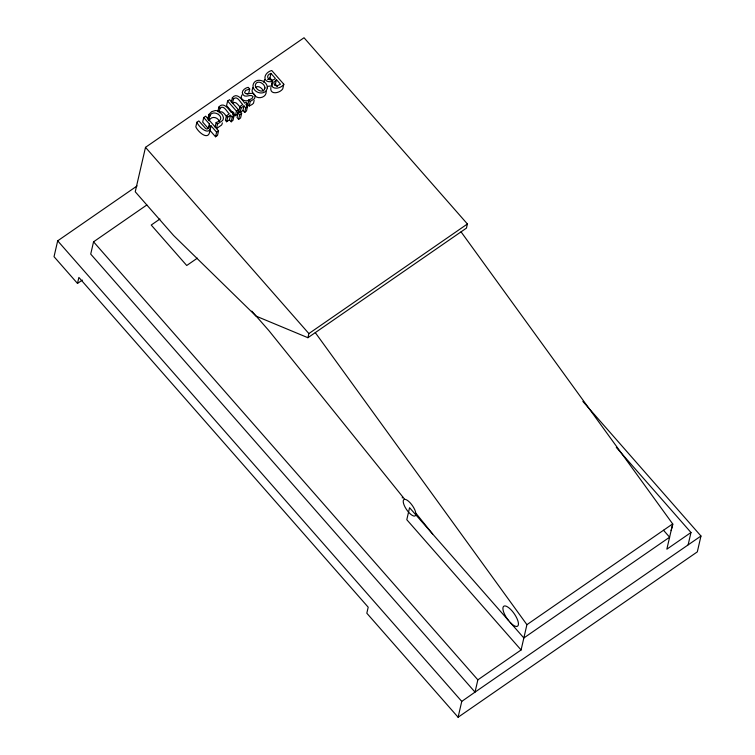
<?xml version="1.0" encoding="UTF-8"?>
<svg xmlns="http://www.w3.org/2000/svg" width="755" height="755" viewBox="0 0 755 755"><rect width="100%" height="100%" fill="white"/><g stroke="black" fill="none" stroke-linecap="round" stroke-linejoin="round"><path stroke-width="1.13" d="M209.862 130.285C209.22 141.713 198.036 132.153 195.819 126.831L196.876 122.263L198.829 120.913L205.596 128.463A1.708 1.519 13 0 0 208.012 128.595L209.267 126.84L209.465 124.056L203.727 117.525L205.681 116.176L218.554 130.841L217.497 135.409L215.543 136.768L209.862 130.285L210.919 125.717L216.6 132.191L215.543 136.768M210.919 125.717C210.277 137.146 199.094 127.586 196.876 122.263M263.618 82.172L264.58 79.653M270.856 87.467C269.497 95.262 279.907 93.318 282.757 88.826L283.814 84.249L271.743 70.508C262.91 72.801 262.127 83.975 272.687 81.361L271.63 85.928L267.657 86.353M137.099 185.928L57.682 240.836L54.03 256.681L77.491 283.427L82.333 280.086M77.491 283.427L78.879 277.434L368.204 607.209L366.817 613.211L458.096 717.25L697.318 551.867L700.97 536.022L582.86 401.396M146.838 204.973L93.554 241.817L90.713 254.095L475.018 692.127L700.97 536.022M145.498 147.348L135.239 191.77L173.659 235.56L256.058 316.118L307.917 337.711L466.448 228.114L467.411 223.98L304.029 37.75L145.498 147.348L308.88 333.578L307.917 337.711M203.727 117.525L202.68 122.093L208.408 128.624L209.465 124.056M222.31 122.876A5.88 5.219 13 0 1 221.508 125.094L216.44 128.624L217.497 124.056L222.565 120.526A5.88 5.219 13 0 0 223.32 117.129L222.347 114.713L219.214 111.636A7.097 6.304 13 0 0 215.288 110.532L211.683 111.655L208.88 114.458L207.823 119.026L209.21 120.602C211.051 115.77 217.648 116.846 219.271 121.262M209.21 120.602C208.135 104.785 229.897 117.771 216.147 122.527L215.09 127.095M217.836 111.617L218.893 107.05C223.291 101.359 228.765 108.994 231.256 112.495L232.606 111.561L233.814 112.939L233.021 116.364M219.205 111.74L219.998 108.305C223.754 104.303 226.934 112.033 229.303 113.845L226.481 115.798L225.434 120.366L226.642 121.734L229.454 119.79L230.511 115.222L232.266 117.233L231.219 121.8L229.454 119.79M227.614 101.019L226.557 105.587L235.409 115.675L237.363 114.326L238.42 109.758L229.567 99.669L227.614 101.019L236.466 111.108L235.409 115.675M226.642 121.734L227.689 117.167L230.511 115.222M231.304 102.303L232.361 97.735C236.768 92.044 242.232 99.679 244.733 103.18L246.083 102.246L247.281 103.624L246.762 105.908M242.931 110.475L244.686 112.486L245.743 107.918L243.978 105.908L242.931 110.475L240.109 112.429L238.901 111.051L239.958 106.483L242.78 104.53C240.411 102.718 237.23 94.988 233.474 98.999L232.417 103.567C235.39 99.99 238.571 105.558 240.316 107.503M233.814 112.939L232.464 113.873L234.069 115.704L233.012 120.271L231.219 121.8M238.07 112.939L237.013 117.506L238.618 119.337L240.571 117.988L241.628 113.42L240.024 111.589L238.07 112.939L239.675 114.769L238.618 119.337M240.109 112.429L241.166 107.852L243.978 105.908M254.152 100.415L253.51 103.218L252.123 104.483L249.216 105.993L247.876 104.473L248.933 99.905L251.934 98.565L253.067 96.621C250.82 93.403 245.649 98.367 243.138 94.79C240.364 91.43 245.035 87.825 248.225 87.335L249.707 89.014L248.65 93.582L247.064 93.96M247.281 103.624L245.932 104.558L247.546 106.389L246.489 110.957L244.686 112.486M249.216 105.993L250.264 101.425L254.558 98.65L255.209 95.847C253.567 90.374 246.951 96.074 244.573 92.591L245.583 90.421L249.707 89.014M267.657 79.624L269.912 77.954L270.96 73.386L275.367 78.407C270.903 83.56 263.24 75.972 270.96 73.386M274.726 84.673L275.396 84.211L276.453 79.643L280.464 84.22L276.698 86.013L274.527 85.079L273.791 82.559L276.453 79.643M402.273 497.989L402.575 496.677M458.096 717.25L461.758 701.404L475.018 692.127L477.858 679.849L521.082 649.97L526.915 624.678L672.677 523.904L666.844 549.196L690.985 532.501L616.297 447.385M688.145 544.78L690.985 532.501M671.138 530.605L672.875 524.168L461.05 231.851M242.006 94.875C238.939 99.235 245.46 102.303 248.98 100.141M252.67 87.731L252.019 91.119L253.963 94.771M272.687 81.361C268.384 90.072 280.379 89.732 283.814 84.249M218.941 112.882C221.923 109.305 225.094 114.873 226.849 116.817M232.266 117.233L234.069 115.704M245.743 107.918L247.546 106.389M236.466 111.108L238.42 109.758M239.675 114.769L241.628 113.42M216.6 132.191L218.554 130.841M159.937 219.016L151.227 225.037L186.73 265.505L197.385 258.144M308.88 333.578L467.411 223.98M255.7 87.269C258.757 85.136 261.966 88.42 263.448 90.921M404.718 499.329L403.783 499.678A9.9 3.53 55.3 0 0 407.728 511.163A9.9 3.53 55.3 0 0 415.816 514.834L415.486 511.663A9.9 3.53 55.3 0 0 405.86 499.536L404.718 499.329L268.893 330.624L251.783 311.126M255.058 95.857C258.739 99.83 266.977 96.97 266.147 91.261M510.153 622.365L511.465 623.706A12.137 4.332 55.3 0 0 517.685 620.251A12.137 4.332 55.3 0 0 505.123 605.935A12.137 4.332 55.3 0 0 507.492 619.185L508.747 620.761M269.912 77.954L272.111 80.464M275.396 84.211L277.406 86.504M663.522 530.265L669.609 537.201L523.847 637.975L409.559 507.709L406.794 519.704L521.082 649.97M248.933 99.905L250.264 101.425M232.361 97.735L233.474 98.999M239.958 106.483L241.166 107.852M218.893 107.05L219.998 108.305M226.481 115.798L227.689 117.167M216.147 122.527L217.497 124.056M208.88 114.458L210.268 116.034M93.554 241.817L477.858 679.849M57.682 240.836L461.758 701.404M415.788 513.079L432.653 534.021M315.288 332.625L526.915 624.678M264.996 87.967C263.769 94.196 255.511 90.053 255.284 85.296C256.521 79.039 264.741 83.229 264.996 87.967M267.279 87.882C265.836 96.47 252.623 93.224 253 85.362C254.454 76.784 267.629 80.049 267.279 87.882"/></g></svg>
